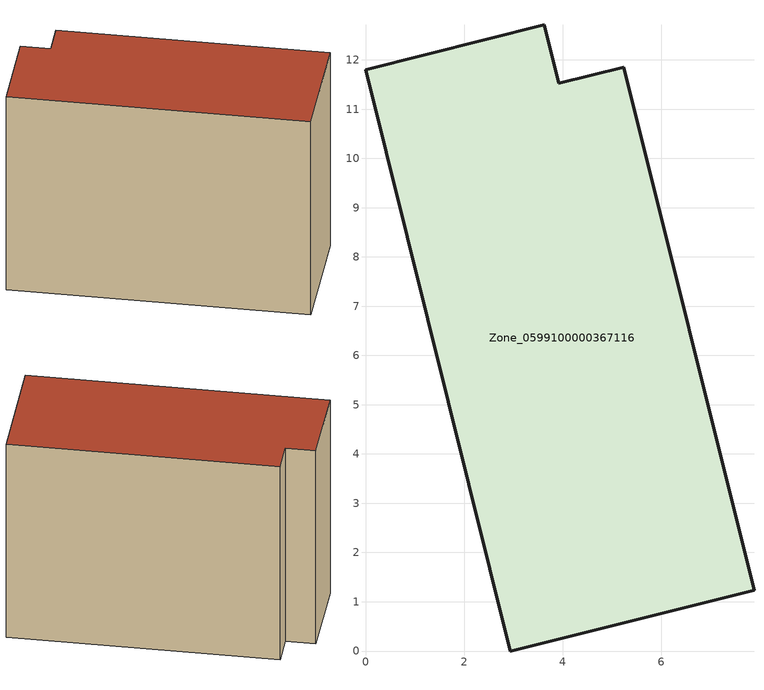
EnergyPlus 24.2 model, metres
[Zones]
Zone_0599100000367116
 floor ground (C_G): 2.94,0 0,11.8 3.63,12.71 3.92,11.52 5.24,11.85 7.89,1.24 z0
 wall outside (C_F): 2.94,0 7.89,1.24 5.24,11.85 3.92,11.52 3.63,12.71 0,11.8 2.94,0 z0:9.06
 roof outside (C_R): 0,11.8 2.94,0 7.89,1.24 5.24,11.85 3.92,11.52 3.63,12.71 z9.06
[BUILDING]
Pand.0599100000367116: North Axis=0; Terrain=City; Loads Convergence Tolerance Value=0.04; Temperature Convergence Tolerance Value=0.4; Solar Distribution=FullExterior; Maximum Number of Warmup Days=25; Minimum Number of Warmup Days=1
[Site:Location]
Rotterdam.The.Hague.AP_ZH_NLD Design_Conditions: Latitude=51.96; Longitude=4.45; Time Zone=1; Elevation=-4.5
[SITE:GROUNDTEMPERATURE:BUILDINGSURFACE]
18, 18, 18, 18, 18, 18, 18, 18, 18, 18, 18, 18
[MATERIAL] Thermal Absorptance=0.9; Solar Absorptance=0.7; Visible Absorptance=0.7
Name | Roughness | Thickness | Conductivity | Density | Specific Heat
G.TI.1992-2005 | MediumSmooth | 0.15 | 0.06 | 540 | 1210
F.TI.1992-2005 | Rough | 0.3 | 0.12 | 1920 | 840
R.TI.1992-2005 | MediumRough | 0.2 | 0.08 | 1500 | 1000
[CONSTRUCTION]
C_G: G.TI.1992-2005
C_F: F.TI.1992-2005
C_R: R.TI.1992-2005
[ZONE]
Zone_0599100000367116: Type=1; Multiplier=1; Ceiling Height=Autocalculate; Volume=Autocalculate; Floor Area=autocalculate; Part of Total Floor Area=Yes
[ZONEINFILTRATION:DESIGNFLOWRATE]
Infil_Zone_0599100000367116: Zone or ZoneList or Space or SpaceList=Zone_0599100000367116; Schedule=AlwaysOn; Design Flow Rate Calculation Method=Flow/Area; Flow Rate per Floor Area=0.0015; Constant Term Coefficient=1; Temperature Term Coefficient=0; Velocity Term Coefficient=0; Velocity Squared Term Coefficient=0
[HVACTEMPLATE:ZONE:IDEALLOADSAIRSYSTEM]
Zone_0599100000367116: Maximum Heating Supply Air Temperature=50; Minimum Cooling Supply Air Temperature=13; Maximum Heating Supply Air Humidity Ratio=0.0156; Minimum Cooling Supply Air Humidity Ratio=0.0077; Heating Limit=NoLimit; Cooling Limit=NoLimit; Dehumidification Control Type=ConstantSensibleHeatRatio; Cooling Sensible Heat Ratio=0.7; Dehumidification Setpoint=60; Humidification Control Type=None; Humidification Setpoint=30; Outdoor Air Method=None; Outdoor Air Flow Rate per Person=0.00944; Outdoor Air Flow Rate per Zone Floor Area=0; Outdoor Air Flow Rate per Zone=0; Demand Controlled Ventilation Type=None; Outdoor Air Economizer Type=NoEconomizer; Heat Recovery Type=None; Sensible Heat Recovery Effectiveness=0.7; Latent Heat Recovery Effectiveness=0.65
[ZONECONTROL:THERMOSTAT]
ThermostatControl_Zone_0599100000367116: Zone or ZoneList=Zone_0599100000367116; Control Type Schedule=DualSetpointControlType; Control 1=Thermostat_Zone_0599100000367116; Temperature Difference Between Cutout And Setpoint=0
[THERMOSTATSETPOINT:DUALSETPOINT]
Thermostat_Zone_0599100000367116: Heating Setpoint Temperature Schedule=HeatingSetpoint_Zone_0599100000367116; Cooling Setpoint Temperature Schedule=CoolingSetpoint_Zone_0599100000367116
[SCHEDULE:COMPACT]
HeatingSetpoint_Zone_0599100000367116: Through: 12/31, For: AllDays, Until: 24:00, 21
CoolingSetpoint_Zone_0599100000367116: Through: 12/31, For: AllDays, Until: 24:00, 24
DualSetpointControlType: Through: 12/31, For: AllDays, Until: 24:00, 4
AlwaysOn: Through: 12/31, For: AllDays, Until: 24:00, 1
